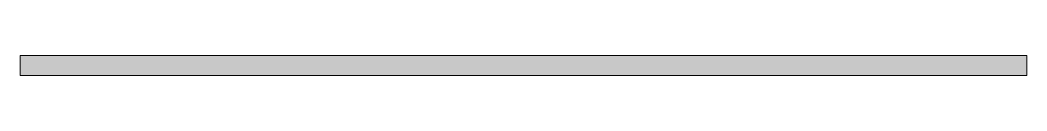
# Model space of a CAD drawing. Header units: metres. Extents: x 0 to 100, y 0 to 2.
import ezdxf

# ---------------------------------------------------------------- set-up
doc = ezdxf.new("R2010")
doc.units = ezdxf.units.M
doc.layers.add('A-DETL-GENF', color=92, linetype='Continuous', lineweight=18)

# ---------------------------------------------------------------- blocks, each defined once
blk = doc.blocks.new('28 staalplaat - dik 2mm-3801531-00_0 Basismaterialen')
at = {"layer": 'A-DETL-GENF', "lineweight": 13}
blk.add_hatch(color=256, dxfattribs=at).paths.add_polyline_path([(6.3, 2), (0, 2), (0, 0), (100, 0), (100, 2)])
for p, q in [((100, 2), (0, 2)), ((0, 2), (0, 0)), ((100, 0), (100, 2)), ((0, 0), (100, 0))]:
    blk.add_line(p, q, dxfattribs=at)

msp = doc.modelspace()

# ---------------------------------------------------------------- block references
msp.add_blockref('28 staalplaat - dik 2mm-3801531-00_0 Basismaterialen', (0, 0))

doc.saveas('drawing.dxf')
